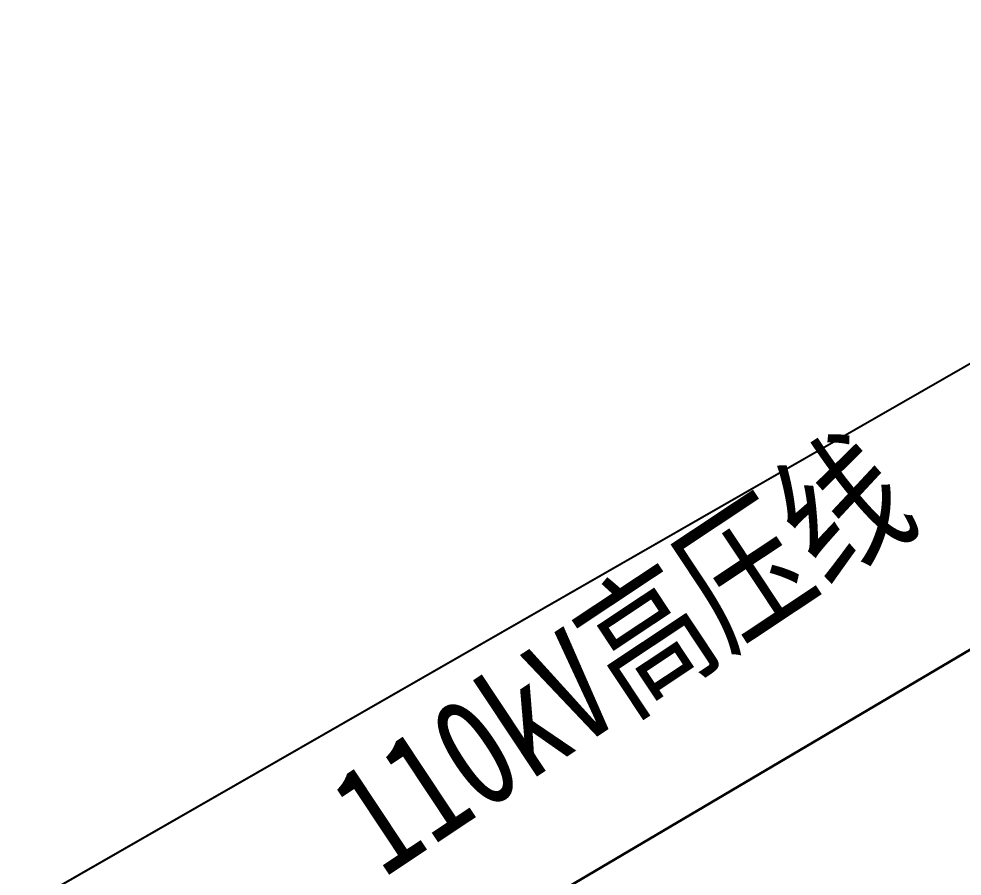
# Model space of a CAD drawing. Header units: millimetres. Extents: x 37412591 to 74834139, y 4258245 to 8527567.
# Drawn here: x 37415614.9 to 37415742.9, y 4260084.7 to 4260201 of the extents above; entities that cross this region are included whole.
import ezdxf

# ---------------------------------------------------------------- set-up
doc = ezdxf.new("R2010")
doc.units = ezdxf.units.MM
doc.layers.add('GXYZ', color=2, linetype='Continuous')
doc.layers.add('保安煤柱线', color=1, linetype='线圈线（保安煤柱线） ----0-----0----0-----0----0-----0--', lineweight=30)
doc.styles.get("Standard").update_dxf_attribs({"font": 'simfang.ttf', "width": 0.6667})
doc.linetypes.add('FENCELINE1', pattern='A,6.35,-2.54,[133,ltypeshp.shx,S=2.54,R=0,X=-2.54,Y=0],-2.54,25.4', length=36.83)
doc.linetypes.add('低压线', pattern='A,3,[13,SYBLTYPE.SHX,S=0.25,R=0,X=0,Y=0],2,[43,SYBLTYPE.SHX,S=0.05,R=0,X=0,Y=0],2,[13,SYBLTYPE.SHX,S=0.25,R=180,X=0,Y=0],7', length=14)
doc.linetypes.add('线圈线（保安煤柱线） ----0-----0----0-----0----0-----0--', pattern='A,14.5,-2,[133,ltypeshp.shx,S=0.5,R=0,X=0,Y=0],-3,25.4', length=44.9)

msp = doc.modelspace()

# ---------------------------------------------------------------- linework, layer by layer
at = {"color": 2, "linetype": '低压线'}
for p in [(37415575.99, 4260057.93, 4910.12), (37415578.54, 4260059.36, 4910.12)]:
    msp.add_line(p, (37415797.23, 4260184.81, 4910.12), dxfattribs=at)
at = {"layer": 'GXYZ', "color": 2}
for p in [(37415575.99, 4260057.93, 4910.12), (37415578.54, 4260059.36, 4910.12)]:
    msp.add_line(p, (37415797.23, 4260184.81, 4910.12), dxfattribs=at)
at = {"layer": '保安煤柱线', "color": 1, "linetype": 'FENCELINE1', "lineweight": 30, "ltscale": 2, "flags": 128}
msp.add_lwpolyline([(37414324.8, 4259278.12), (37416041.37, 4260290.96)], dxfattribs=at)

# ---------------------------------------------------------------- texts
at = {"ltscale": 10, "width": 0.78}
msp.add_text('110kV高压线', height=15.006, rotation=33.5764, dxfattribs=at).set_placement((37415664.3, 4260084.33, 1295.67))

doc.saveas('drawing.dxf')
